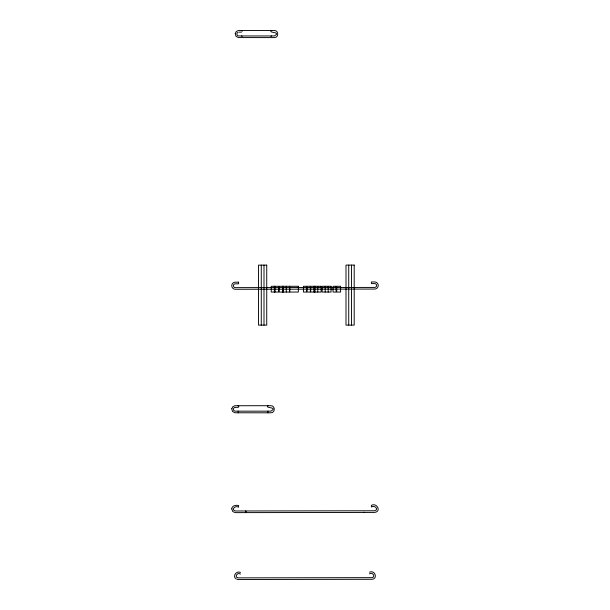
<?xml version="1.0" encoding="UTF-8"?>
<svg xmlns="http://www.w3.org/2000/svg" width="610" height="610" viewBox="0 0 610 610"><rect width="100%" height="100%" fill="white"/><g stroke="black" fill="none" stroke-linecap="round" stroke-linejoin="round"><path stroke-width="0.91" d="M237.526 579.226L237.481 579.454A3.553 3.553 0 0 0 238.037 579.5L371.963 579.294C378.108 579.004 375.058 569.58 369.485 572.188M246.135 512.141L245.426 512.613M270.916 36.287L271.564 35.967M238.655 407.061L238.8 406.207L238.037 405.703M267.485 411.445L268.103 411.163M237.808 32.399C236.131 33.253 236.886 36.066 238.769 35.967L274.302 35.967C282.117 31.583 267.332 33.146 271.557 30.5M238.449 412.695L238.037 412.81M234.812 407.404C232.692 407.854 233.15 411.285 235.308 411.163L270.832 411.163C278.656 406.756 263.878 408.403 268.095 405.703M240.508 572.393C236.154 570.365 231.968 576.77 236.428 579.111M240.508 574.033C237.29 571.799 234.103 577.38 238.037 577.861L371.963 577.647C375.897 577.167 372.71 571.57 369.485 573.827M238.769 32.139L241.499 32.139M235.308 407.343L238.037 407.343M241.499 30.5L242.322 31.262M241.499 35.967L242.155 36.287M238.037 411.163L238.655 411.445M268.103 412.81L267.645 412.665M364.483 512.43L363.941 512.202M245.426 510.974L246.135 511.447M351.467 265.091L351.467 325.107M348.729 265.091L348.729 325.107M328.172 286.288L328.172 292.053M325.183 286.288L325.183 292.053M317.787 286.288L317.787 292.053M314.996 286.288L314.996 292.053M314.31 286.288L314.31 292.053M314.051 286.288L314.051 292.053M286.281 286.288L286.281 292.053M283.49 286.288L283.49 292.053M282.804 286.288L282.804 292.053M282.544 286.288L282.544 292.053M274.996 286.288L274.996 292.053M274.622 286.288L274.622 292.053M274.355 286.288L274.355 292.053M264 265.114L264 325.13M261.271 265.114L261.271 325.13M231.754 508.892L232.791 511.592L235.308 512.629L374.692 512.415C381.563 511.63 377.117 502.404 371.406 505.309L371.414 506.948C374.51 504.714 379.397 509.617 374.692 510.776L235.308 510.989C230.61 509.853 235.468 504.928 238.586 507.162L238.579 505.522C236.039 504.844 231.861 505.599 231.754 508.892M235.246 33.588L235.948 36.219L238.304 37.576L274.302 37.606C278.877 37.812 278.877 30.294 274.302 30.5L238.304 30.53L236.253 31.537L235.246 33.588M231.785 408.791L232.486 411.414L234.842 412.779L270.832 412.81C275.415 413.016 275.415 405.49 270.832 405.703L234.842 405.734L232.791 406.74L231.785 408.791M238.579 282.163L235.308 282.171A3.553 3.553 0 0 0 231.754 285.724A3.553 3.553 0 0 0 235.308 289.277L374.692 289.056A3.553 3.553 0 0 0 378.246 285.503A3.553 3.553 0 0 0 374.692 281.95L371.406 281.957L371.414 283.597L374.692 283.597A1.914 1.914 0 0 1 376.606 285.503A1.914 1.914 0 0 1 374.692 287.417L235.308 287.638A1.914 1.914 0 0 1 233.394 285.724A1.914 1.914 0 0 1 235.308 283.81L238.586 283.802L238.579 282.163M266.738 265.114L258.533 265.114L258.533 325.13L266.738 325.13L266.738 265.114M354.196 265.091L346 265.091L346 325.107L354.196 325.107L354.196 265.091M278.602 286.288L271.244 286.288L271.244 292.053L278.602 292.053L278.602 286.288M289.613 286.288L279.212 286.288L279.212 292.053L289.613 292.053L289.613 286.288M298.351 286.288L289.781 286.288L289.781 292.053L298.351 292.053L298.351 286.288M306.487 286.288L303.437 286.288L303.437 292.053L306.487 292.053L306.487 286.288M310.383 286.288L307.127 286.288L307.127 292.053L310.383 292.053L310.383 286.288M321.119 286.288L310.719 286.288L310.719 292.053L321.119 292.053L321.119 286.288M331.062 286.288L322.141 286.288L322.141 292.053L331.062 292.053L331.062 286.288M336.087 286.288L333.045 286.288L333.045 292.053L336.087 292.053L336.087 286.288M340.594 286.288L336.728 286.288L336.728 292.053L340.594 292.053L340.594 286.288"/></g></svg>
